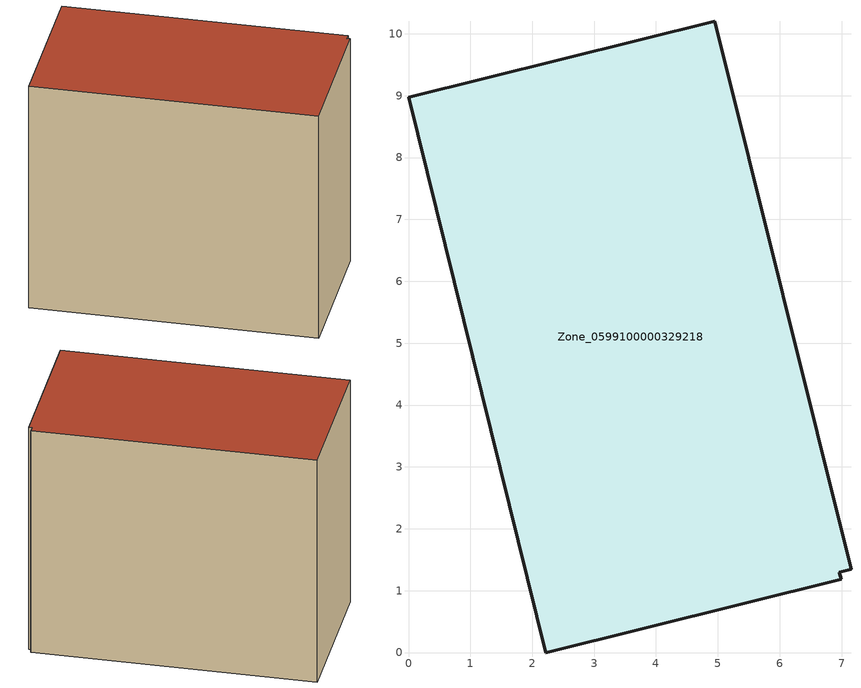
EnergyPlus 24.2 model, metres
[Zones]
Zone_0599100000329218
 floor ground (C_G): 7.15,1.34 6.96,1.3 6.99,1.19 2.22,0 0,8.97 4.95,10.2 z0
 wall outside (C_F): 7.15,1.34 4.95,10.2 0,8.97 2.22,0 6.99,1.19 6.96,1.3 7.15,1.34 z0:7.99
 roof outside (C_R): 6.96,1.3 7.15,1.34 4.95,10.2 0,8.97 2.22,0 6.99,1.19 z7.99
[BUILDING]
Pand.0599100000329218: North Axis=0; Terrain=City; Loads Convergence Tolerance Value=0.04; Temperature Convergence Tolerance Value=0.4; Solar Distribution=FullExterior; Maximum Number of Warmup Days=25; Minimum Number of Warmup Days=1
[Site:Location]
Rotterdam.The.Hague.AP_ZH_NLD Design_Conditions: Latitude=51.96; Longitude=4.45; Time Zone=1; Elevation=-4.5
[SITE:GROUNDTEMPERATURE:BUILDINGSURFACE]
18, 18, 18, 18, 18, 18, 18, 18, 18, 18, 18, 18
[MATERIAL] Thermal Absorptance=0.9; Solar Absorptance=0.7; Visible Absorptance=0.7
Name | Roughness | Thickness | Conductivity | Density | Specific Heat
G.TI.1975-1991 | MediumSmooth | 0.15 | 0.288461 | 540 | 1210
F.TI.1975-1991 | Rough | 0.3 | 0.230769 | 1920 | 840
R.TI.1975-1991 | MediumRough | 0.2 | 0.153846 | 1500 | 1000
[CONSTRUCTION]
C_G: G.TI.1975-1991
C_F: F.TI.1975-1991
C_R: R.TI.1975-1991
[ZONE]
Zone_0599100000329218: Type=1; Multiplier=1; Ceiling Height=Autocalculate; Volume=Autocalculate; Floor Area=autocalculate; Part of Total Floor Area=Yes
[ZONEINFILTRATION:DESIGNFLOWRATE]
Infil_Zone_0599100000329218: Zone or ZoneList or Space or SpaceList=Zone_0599100000329218; Schedule=AlwaysOn; Design Flow Rate Calculation Method=Flow/Area; Flow Rate per Floor Area=0.003; Constant Term Coefficient=1; Temperature Term Coefficient=0; Velocity Term Coefficient=0; Velocity Squared Term Coefficient=0
[HVACTEMPLATE:ZONE:IDEALLOADSAIRSYSTEM]
Zone_0599100000329218: Maximum Heating Supply Air Temperature=50; Minimum Cooling Supply Air Temperature=13; Maximum Heating Supply Air Humidity Ratio=0.0156; Minimum Cooling Supply Air Humidity Ratio=0.0077; Heating Limit=NoLimit; Cooling Limit=NoLimit; Dehumidification Control Type=ConstantSensibleHeatRatio; Cooling Sensible Heat Ratio=0.7; Dehumidification Setpoint=60; Humidification Control Type=None; Humidification Setpoint=30; Outdoor Air Method=None; Outdoor Air Flow Rate per Person=0.00944; Outdoor Air Flow Rate per Zone Floor Area=0; Outdoor Air Flow Rate per Zone=0; Demand Controlled Ventilation Type=None; Outdoor Air Economizer Type=NoEconomizer; Heat Recovery Type=None; Sensible Heat Recovery Effectiveness=0.7; Latent Heat Recovery Effectiveness=0.65
[ZONECONTROL:THERMOSTAT]
ThermostatControl_Zone_0599100000329218: Zone or ZoneList=Zone_0599100000329218; Control Type Schedule=DualSetpointControlType; Control 1=Thermostat_Zone_0599100000329218; Temperature Difference Between Cutout And Setpoint=0
[THERMOSTATSETPOINT:DUALSETPOINT]
Thermostat_Zone_0599100000329218: Heating Setpoint Temperature Schedule=HeatingSetpoint_Zone_0599100000329218; Cooling Setpoint Temperature Schedule=CoolingSetpoint_Zone_0599100000329218
[SCHEDULE:COMPACT]
HeatingSetpoint_Zone_0599100000329218: Through: 12/31, For: AllDays, Until: 24:00, 21
CoolingSetpoint_Zone_0599100000329218: Through: 12/31, For: AllDays, Until: 24:00, 24
DualSetpointControlType: Through: 12/31, For: AllDays, Until: 24:00, 4
AlwaysOn: Through: 12/31, For: AllDays, Until: 24:00, 1
